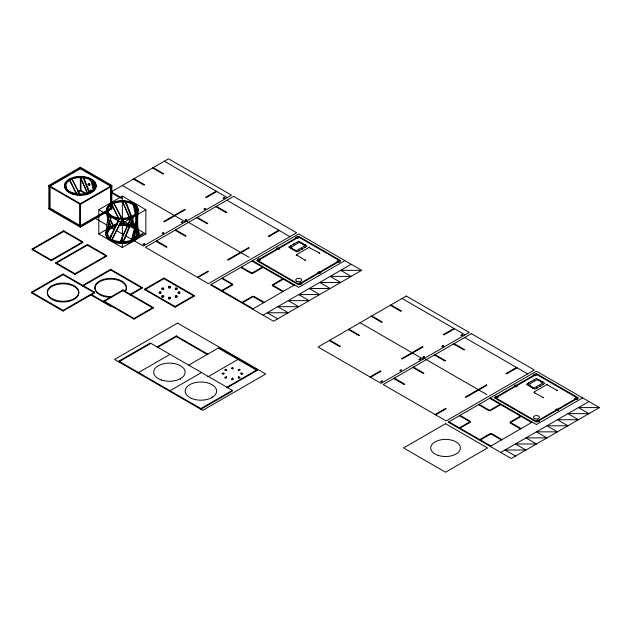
<?xml version="1.0" encoding="UTF-8"?>
<svg xmlns="http://www.w3.org/2000/svg" width="631" height="631" viewBox="0 0 631 631"><rect width="100%" height="100%" fill="white"/><g stroke="black" fill="none" stroke-linecap="round" stroke-linejoin="round"><path stroke-width="0.95" d="M107.507 211.03A111.206 60.899 4.2 0 1 107.491 210.32C105.227 212.213 107.743 217.561 108.177 220.558M106.607 233.699A106.576 56.309 -6.3 0 1 106.781 231.348L107.964 225.543L110.109 219.485A106.639 35.825 -41.3 0 1 111.19 216.985L111.687 216.417A111.23 40.108 -41.2 0 0 110.622 219.052L108.674 225.196L107.633 231.12A111.127 60.742 -5.3 0 0 107.491 233.517L106.615 233.699L106.797 231.782A106.576 56.238 6.8 0 1 106.607 229.432L106.939 223.721L108.303 217.876M95.178 187.107L95.186 186.319A14.844 8.574 0 0 0 73.093 178.715A14.844 8.574 0 0 0 72.731 193.559A14.844 8.574 0 0 0 95.186 186.319L96.078 186.169M107.507 227.673L107.554 226.695M136.856 218.223L136.982 216.512M94.887 188.29L94.918 187.817L95.715 188.393M136.107 225.046L136.335 223.35M135.57 228.422L135.846 226.734M108.019 222.775L108.209 221.789M137.037 223.342L137.172 230.386A111.174 107.593 19.7 0 1 137.037 234.456L137.866 234.685L138.055 232.776A106.576 103.571 -23.3 0 0 137.881 228.493M135.263 230.094L134.198 235.071A111.135 87.938 79.4 0 1 133.149 239.078M108.422 220.795L108.658 219.793M91.732 191.832L91.463 192.621M132.407 236.341L134.916 226.387L136.525 216.267A111.143 105.487 44.7 0 0 136.927 212.063L137.732 212.316A106.568 101.307 49.4 0 1 137.313 216.575L135.523 226.797L132.849 236.68M91.527 192.542L90.69 192.345M137.732 212.316L137.724 212.347A15.736 9.086 0 0 1 133.504 216.843L133.464 216.977A106.639 77.747 86.2 0 1 132.25 220.811L124.812 238.897M131.485 220.511L124.41 238.408M88.616 193.441L88.932 193.812M129.292 221.331L121.744 238.613M129.465 221.86L121.491 238.991M111.427 235.86L117.981 221.954M110.63 235.994L117.453 222.396M113.406 236.767L120.537 222.27A111.198 17.928 -70.3 0 0 122.13 218.957L122.39 219.533L113.099 237.28M124.449 224.746L124.851 224.265L121.531 224.163L121.846 224.668M120.221 241.72L119.811 242.201L123.132 242.312L122.824 241.799M130.633 226.127A14.844 8.574 0 0 1 132.478 226.979L132.881 226.49A106.576 74.411 -88.1 0 0 131.603 222.538M292.8 248.795L292.808 248.78A0.891 0.513 0 0 0 294.022 249.497L296.404 250.688L305.01 245.719L302.959 244.536M302.935 244.355L302.943 244.347A0.891 0.513 0 0 0 301.721 243.645L299.339 242.446L290.733 247.415L292.808 248.63M530.561 386.046L530.545 386.054A0.891 0.513 0 0 0 531.767 386.756L534.149 387.955L542.755 382.985L540.704 381.794M540.68 381.621L540.688 381.605A0.891 0.513 0 0 0 539.473 380.903L537.091 379.712L528.478 384.681L530.553 385.888M69.252 192.644L69.694 192.171M77.092 195.089L77.534 194.616M91.424 179.748L90.982 180.221L93.325 190.239M119.527 218.862L119.085 219.336A15.736 9.086 0 0 1 111.245 216.89M125.19 202.03L125.585 201.549A15.736 9.086 0 0 1 133.425 203.994L132.975 204.468A111.19 86.983 -80.2 0 1 134.032 208.467L135.121 213.444M319.034 253.023L319.838 253.212L308.922 247.494L296.294 254.75L305.112 260.209C306.879 260.059 304.56 261.273 305.191 260.169M547.329 384.697L546.533 384.484L556.826 390.258C558.577 390.084 556.305 391.323 556.897 390.218M534.82 392.774L534.023 392.585L543.614 397.704L542.889 397.459M290.497 245.743L290.97 245.743M290.923 245.972L290.497 245.948M293.431 244.039L293.912 244.039M296.373 242.343L296.846 242.343M293.896 244.26L293.447 244.26M296.838 242.556L296.389 242.556M290.497 248.164L290.97 248.164M290.923 248.393L290.497 248.369M300.577 242.343L301.05 242.343M301.003 242.58L300.601 242.572M294.693 250.586L295.166 250.586M295.158 250.807L294.709 250.807M304.773 244.773L305.246 244.773M305.238 244.986L304.797 244.994M298.897 250.586L299.37 250.586M301.831 248.89L302.312 248.89M299.323 250.822L298.936 250.822M304.773 247.194L305.246 247.194M302.312 249.095L301.831 249.095M305.238 247.407L304.797 247.415M528.242 383.001L528.715 383.001M528.715 383.206L528.265 383.222M531.184 381.305L531.657 381.305M534.118 379.61L534.599 379.61M531.61 381.534L531.223 381.534M534.583 379.823L534.118 379.815M528.242 385.423L528.715 385.423M528.715 385.628L528.257 385.644M538.322 379.61L538.795 379.61M538.779 379.823L538.346 379.83M532.438 387.852L532.919 387.852M532.872 388.081L532.454 388.065M542.518 382.031L542.991 382.031M542.952 382.26L542.565 382.26M536.642 387.852L537.115 387.852M539.576 386.156L540.057 386.156M537.099 388.065L536.65 388.065M542.518 384.453L542.991 384.453M540.057 386.361L539.608 386.377M542.991 384.658L542.518 384.658M309.474 247.502L309.206 247.036L308.898 247.478M111.837 204.129L111.837 208.987L80.342 227.176L48.839 208.987L48.839 185.467L80.342 167.286L111.837 185.467L111.837 202.748M80.342 168.012L48.839 186.2L80.342 204.381L111.837 186.2L80.342 168.012L80.342 167.286M80.965 168.374L49.47 186.563L49.47 208.624L50.101 208.262L80.342 225.717M74.379 193.52L76.083 192.534M77.787 191.548L80.342 190.081L86.297 193.52M74.379 194.245L76.935 192.77M78.418 191.919L80.965 190.444L80.965 178.029M111.837 185.467L79.711 204.018L79.711 226.079L111.206 207.899L111.837 208.262L80.342 226.442L48.839 208.262M111.711 191.603L168.524 158.799L231.522 195.168L143.332 246.082L126.303 236.254M98.815 209.713L122.335 196.138L145.848 209.713L145.848 233.959L122.335 247.541L98.815 233.959L98.815 209.713L122.335 223.295L145.848 209.713M32.173 248.961L63.668 230.772L82.771 241.807L82.771 242.533L51.277 260.721L32.173 249.687L32.173 248.961L51.277 259.988L82.771 241.807M32.173 249.687L63.668 231.506L82.771 242.533M98.815 233.959L110.575 227.176A15.736 9.086 0 0 1 113.13 225.866L113.888 226.182A14.844 8.574 0 0 1 116.364 225.385M112.255 226.206L117.295 223.295M55.907 262.662L87.401 244.481L106.513 255.508L106.513 256.241L75.01 274.422L55.907 263.387L55.907 262.662L75.01 273.696L106.513 255.508M55.907 263.387L87.401 245.207L106.513 256.241M31.55 292.169L63.045 273.988L94.54 292.169L94.54 292.894L63.045 311.083L31.55 292.894L31.55 292.169L63.045 310.349L94.54 292.169M31.55 292.894L63.045 274.714L94.54 292.894M133.819 238.723L142.701 233.596L143.332 233.959L132.833 240.025M216.188 191.169L205.69 197.227L206.321 197.59L216.819 191.532M82.558 285.512L110.646 269.295L142.141 287.476L142.141 288.209L130.223 295.087M82.558 286.237L110.646 270.021L142.141 288.209M153.144 308.133L122.903 290.678L103.799 301.705L103.799 300.979L122.903 289.952L153.144 307.407L153.144 308.133L134.032 319.168L91.069 294.361M130.223 294.361L142.141 287.476M144.909 288.982L163.855 278.042M144.909 289.708L163.855 278.768M197.29 277.238L207.796 271.18L208.419 271.543L197.921 277.601M278.76 230.205L268.262 236.262L268.893 236.625L279.391 230.567M103.799 300.979L134.032 318.434L153.144 307.407M175.142 306.437L194.096 295.497L194.174 296.184L163.934 278.728L163.934 277.995L194.174 295.458M175.142 307.171L194.096 296.231M257.976 260.635L298.708 237.114M221.655 290.575L232.776 284.147L222.278 278.09M262.386 267.055L251.256 273.483L240.758 267.418M222.278 290.938L232.776 284.881L221.655 278.452M263.017 267.418L252.518 273.483L241.389 267.055M118.794 361.153L150.288 342.972L232.389 390.368L200.887 408.557L118.794 361.153L118.794 361.878L150.288 343.698M157.174 346.947L176.286 335.921L207.78 354.101M157.174 347.673L176.286 336.646L207.78 354.827M242.02 302.336L252.518 296.27L263.648 302.699M282.751 278.815L272.253 284.881L283.382 291.301M242.651 302.699L253.78 296.27L264.279 302.336M283.382 279.178L272.253 285.606L282.751 291.664M169.392 354.732L137.897 372.913L137.897 372.187M252.518 309.119L294.511 284.881M298.708 284.147L339.446 260.635M344.905 260.635L298.708 287.302L252.518 260.635M263.017 315.185L351.207 264.271M188.677 365.136L218.91 347.673L257.046 369.695M361.705 270.328L273.515 321.242L210.525 284.881L298.708 233.959L361.705 270.328L340.708 270.328L351.207 276.394L330.21 276.394L340.708 282.451L319.712 282.451L330.21 288.517L309.206 288.517L319.712 294.574L298.708 294.574L309.206 300.64L288.209 300.64L298.708 306.698L277.711 306.698L288.209 312.763L267.213 312.763L277.711 318.821M200.887 372.913L169.392 391.094L169.392 390.368M207.78 376.888L238.021 359.433L238.021 358.708M226.892 387.197L257.125 369.742L257.125 370.468L226.892 387.923M232.389 391.094L200.887 409.282L200.887 408.557M369.947 376.92L380.446 370.862L381.077 371.225L370.578 377.283M453.941 328.428L443.443 334.493L444.066 334.856L454.565 328.79M435.043 414.504L445.541 408.438L446.172 408.801L435.674 414.867M516.513 367.463L506.015 373.528L506.638 373.891L517.144 367.826M495.721 397.893L536.46 374.372M459.4 427.834L470.529 421.413L460.031 415.348M500.131 404.321L489.001 410.742L478.503 404.684M460.031 428.197L470.529 422.139L459.4 415.711M500.762 404.684L490.263 410.742L479.134 404.321M546.643 384.744L534.047 392.017L534.757 392.427M479.765 439.594L490.263 433.536L501.393 439.957M520.496 416.081L509.998 422.139L521.127 428.567M480.396 439.957L491.525 433.536L502.024 439.594M521.127 416.444L509.998 422.865L520.496 428.93M490.263 446.385L532.256 422.139M536.46 421.413L577.191 397.893M582.65 397.893L536.46 424.56L490.263 397.893M500.762 452.443L588.952 401.529M599.45 407.594L511.26 458.508L448.27 422.139L536.46 371.225L599.45 407.594L578.453 407.594L588.952 413.652L567.955 413.652L578.453 419.718L557.457 419.718L567.955 425.775L546.959 425.775L557.457 431.841L536.46 431.841L546.959 437.898L525.962 437.898L536.46 443.964L515.464 443.964L525.962 450.021L504.966 450.021L515.464 456.079M131.461 220.495A111.19 79.167 85.4 0 0 132.66 216.575L132.833 216.504A14.844 8.574 0 0 0 127.076 202.322A14.844 8.574 0 0 0 107.625 211.598A14.844 8.574 0 0 0 130.656 217.537L130.925 218.058A106.568 64.046 -86.7 0 1 129.497 221.891M297.027 255.539L296.27 255.374L297.027 255.176M133.18 224.257A111.166 88.387 -79.1 0 1 134.158 228.13L135.097 227.917A15.736 9.086 0 0 0 132.881 226.49M64.599 186.232L65.49 186.074L65.553 187.738M67.154 191.161L68.045 191.004M106.592 210.478A15.736 9.086 0 0 0 109.076 215.345L110.039 215.25A111.143 48.824 -32.5 0 0 109.234 217.766M110.528 224.794A111.135 41.07 40.3 0 0 111.553 227.405A14.844 8.574 0 0 0 110.117 238.108L110.449 238.368L109.565 238.55A15.736 9.086 0 0 0 111.782 239.977L112.184 239.496A14.844 8.574 0 0 0 130.775 240.285L131.54 240.608A15.736 9.086 0 0 0 134.017 239.323A106.568 85.887 80.3 0 0 135.05 235.245L137.637 219.911L138.071 210.407L137.179 210.565A111.198 107.783 14.4 0 1 137.164 211.819M111.49 227.373L110.654 227.144A16.627 9.599 0 0 0 108.879 239.606A16.627 9.599 0 0 0 129.883 242.517A16.627 9.599 0 0 0 138.15 230.993M106.797 231.782L107.641 232.011A111.166 60.702 5.8 0 1 107.562 231.301M134.017 239.323L133.173 239.094A14.844 8.574 0 0 0 135.933 229.794M69.173 179.796L69.986 180.048L76.674 194.001M64.938 184.323L65.758 184.575L66.736 189.615M108.571 213.231L108.138 211.243A111.103 58.588 15.1 0 1 107.735 208.822L106.931 208.569A15.736 9.086 0 0 1 111.166 204.042L111.987 204.294A111.182 32.268 47 0 0 113.233 207.039M132.684 216.591L133.504 216.843M298.084 236.751L340.077 260.997M535.829 374.009L577.822 398.256M297.453 237.114L296.822 236.751L295.56 237.477L296.191 237.84M298.084 237.477L298.708 237.84L297.453 238.565L296.822 238.202M338.815 260.997L338.184 260.635L336.922 261.36L337.553 261.723M339.446 261.36L340.077 261.723L338.815 262.449L338.184 262.086M535.198 374.372L534.567 374.009L533.305 374.743L533.936 375.106M535.829 374.743L536.46 375.106L535.198 375.831L534.567 375.469M576.56 398.256L575.929 397.893L574.675 398.618L575.306 398.981M577.191 398.618L577.822 398.981L576.56 399.715L575.929 399.352M164.328 161.228L227.318 197.59M402.073 298.487L465.071 334.856M226.9 200.264L289.889 236.625M464.645 337.522L527.642 373.891M153.199 167.649L163.697 173.714L163.066 174.077L152.568 168.012M390.944 304.915L401.442 310.973L400.811 311.335L390.313 305.278M216.401 206.321L226.9 212.387L226.269 212.75L215.77 206.684M454.146 343.587L464.645 349.645L464.014 350.008L453.515 343.95M278.342 248.149L277.711 247.778L276.457 248.511L277.08 248.874M278.973 248.511L279.604 248.874L278.342 249.6L277.711 249.237M319.712 272.024L319.081 271.661L317.819 272.387L318.45 272.758M320.335 272.387L320.966 272.758L319.712 273.483L319.081 273.12M516.087 385.407L515.464 385.044L514.202 385.77L514.833 386.133M516.718 385.77L517.349 386.133L516.087 386.858L515.464 386.495M557.457 409.29L556.826 408.927L555.564 409.653L556.195 410.016M558.088 409.653L558.719 410.016L557.457 410.742L556.826 410.379M134.095 178.683L144.594 184.741L143.963 185.104L133.464 179.046M371.84 315.942L382.339 322.007L381.708 322.37L371.209 316.305M197.29 217.356L207.796 223.413L207.165 223.776L196.667 217.719M435.043 354.614L445.541 360.68L444.91 361.042L434.412 354.977M259.238 259.175L258.607 258.813L257.345 259.538L257.976 259.901M259.869 259.538L260.493 259.901L259.238 260.635L258.607 260.272M300.601 283.059L299.97 282.696L298.708 283.422L299.339 283.784M301.232 283.422L301.863 283.784L300.601 284.51L299.97 284.147M496.983 396.442L496.352 396.079L495.09 396.804L495.721 397.167M497.614 396.804L498.245 397.167L496.983 397.893L496.352 397.53M538.346 420.317L537.715 419.954L536.46 420.688L537.091 421.051M538.977 420.688L539.608 421.051L538.346 421.776L537.715 421.413M257.345 260.272L299.339 284.51M495.09 397.53L537.091 421.776M186.169 221L249.158 257.369M423.914 358.266L486.903 394.635M122.335 185.475L185.325 221.836M360.08 322.733L423.07 359.102M251.887 260.997L293.88 285.244M489.632 398.256L531.625 422.502M80.342 168.737L110.575 186.2L110.575 204.065M111.206 191.895L121.704 197.96L121.073 198.323L111.379 192.723M348.951 329.161L359.449 335.219L358.818 335.582L348.32 329.524M175.663 229.842L186.169 235.899L185.538 236.262L175.039 230.205M413.415 367.1L423.914 373.166L423.283 373.528L412.784 367.463M86.297 194.245L80.342 190.807L80.342 177.666M128.211 223.776L122.335 220.385L122.335 196.138M129.891 224.746L132.415 226.206M135.768 228.146L145.848 233.959M329.847 340.188L340.346 346.253L339.715 346.616L329.216 340.551M156.559 240.868L167.057 246.934L166.426 247.297L155.928 241.239M394.304 378.135L404.802 384.192L404.171 384.555L393.673 378.497M48.839 185.467L80.342 203.655L80.342 227.176M211.148 284.51L253.149 308.756M448.901 421.776L490.894 446.022M94.808 218.074L106.726 224.951M108.429 225.937L114.385 229.376M116.088 230.354L123.755 234.779M218.91 348.407L257.046 370.421M90.217 294.598L110.646 306.39L110.646 305.664M118.51 218.413L111.166 204.042M76.43 194.009L69.252 179.977M115.205 205.659L121.72 217.995M114.006 203.348L113.738 202.827A15.736 9.086 0 0 1 122.28 201.36L122.54 201.873M80.279 177.114L87.756 193.449M80.129 194.766L80.397 195.287M122.28 201.36L129.221 216.362M80.184 194.64L71.745 178.589L79.411 194.088M122.335 219.186L123.171 220.85M80.342 177.224L87.354 193.409M118.983 218.878L113.186 207.007M115.37 206.187L121.57 218.665M122.217 219.998L122.919 221.481M111.813 223.161L110.378 219.974M124.133 205.249L130.191 219.951M127.21 205.114L131.485 215.794M112.255 223.745L110.48 219.367M126.681 205.564L130.751 216.125M129.828 217.892L130.428 219.43M110.472 224.77L109.408 221.662M108.832 222.554L109.589 224.589A106.568 38.633 38.8 0 0 110.709 227.168M109.139 216.883L108.445 214.871M89.902 192.739L83.584 177.311L83.142 177.784L89.089 192.857M132.565 218.973L134.04 223.847M109.108 215.25L109.415 216.267M133.425 203.994L133.464 204.129A106.639 83.111 -82.6 0 1 134.561 208.025L135.744 213.041M91.463 179.882L93.924 189.639M132.273 220.858L133.244 224.226M107.593 211.913L107.854 212.892M65.6 187.667L65.301 186.334M108.564 218.634L107.593 212.718M136.091 214.729L136.414 216.433M136.659 211.346L136.367 209.642A106.576 93.072 -72.4 0 0 135.499 205.485M135.436 215.116L136.233 220.18M94.871 188.385L93.522 181.239L92.631 181.389L94.129 189.71M136.643 218.208L135.444 209.737A111.222 95.754 -71.5 0 0 134.616 205.643L135.618 205.572A15.736 9.086 0 0 1 138.071 210.407M137.392 216.496L138.047 230.41A106.576 103.5 25 0 1 137.874 234.685M240.979 372.953L240.979 373.678M238.479 369.474L238.479 370.2M238.479 376.431L238.479 377.157M232.453 368.031L232.453 368.756M232.453 377.874L232.453 378.6M226.426 369.474L226.426 370.2M226.426 376.431L226.426 377.157M223.934 372.953L223.934 373.678A0.931 0.536 0 0 1 222.53 374.144A0.931 0.536 0 0 1 222.53 373.213A0.931 0.536 0 0 1 223.934 373.678M212.016 396.796L212.016 397.522M180.521 378.608L180.521 379.341M176.286 335.921L176.286 336.646M134.032 318.434L134.032 319.168M122.903 289.952L122.903 290.678M122.335 223.295L122.335 247.541M111.206 185.837L111.206 207.899M110.646 269.295L110.646 270.021M110.575 205.438L110.575 208.175M87.401 244.481L87.401 245.207M75.01 273.696L75.01 274.422M63.668 230.772L63.668 231.506M63.045 273.988L63.045 274.714M63.045 310.349L63.045 311.083M51.277 259.988L51.277 260.721M50.101 186.2L50.101 208.262M110.646 297.296A15.736 9.086 0 0 1 95.052 286.971A15.736 9.086 0 0 1 114.881 279.454A15.736 9.086 0 0 1 125.088 291.814M112.271 296.515A15.736 9.086 0 0 1 94.942 286.868A15.736 9.086 0 0 1 114.353 278.65A15.736 9.086 0 0 1 125.088 291.088M91.779 180.781A0.931 0.536 60 0 1 91.495 180.774M91.156 180.561A0.931 0.536 60 0 1 90.698 179.488A0.931 0.536 60 0 1 91.195 180.04M91.385 180.774A0.931 0.536 60 0 1 90.47 180.868A0.931 0.536 60 0 1 90.225 179.535M91.156 191.477A0.931 0.536 60 0 1 90.738 190.254A0.931 0.536 60 0 1 91.598 190.294A0.931 0.536 60 0 1 91.968 191.516M91.195 192.037A0.931 0.536 60 0 1 90.17 191.311A0.931 0.536 60 0 1 90.517 190.388A0.931 0.536 60 0 1 91.385 191.532M112.878 226.064A16.627 9.599 0 0 1 117.185 224.833M120.466 224.423A16.627 9.599 0 0 1 122.162 224.36M125.53 224.541A16.627 9.599 0 0 1 132.889 226.545M136.012 228.501A16.627 9.599 0 0 1 136.84 229.274M138.15 230.268A16.627 9.599 0 0 1 129.883 241.791A16.627 9.599 0 0 1 108.879 238.881A16.627 9.599 0 0 1 110.575 226.442M112.878 225.338A16.627 9.599 0 0 1 117.185 224.108M123.857 223.674A16.627 9.599 0 0 1 132.889 225.819M136.012 227.775A16.627 9.599 0 0 1 136.84 228.548M132.881 236.696A106.584 73.914 88.4 0 1 131.564 240.624M124.796 238.826A106.584 31.755 -74.2 0 1 123.124 242.233M121.452 239.212A106.568 14.892 -68 0 1 119.772 242.422M111.695 240.04A106.576 27.157 -47.7 0 1 113.004 237.343M109.636 238.518A106.576 39.043 -38.4 0 1 110.693 235.962M113.052 225.811A106.576 26.652 48.1 0 1 111.734 223.106M120.505 222.088A106.584 15.507 68.2 0 1 121.507 224.013M123.155 220.953A106.576 32.37 74.4 0 1 124.828 224.368M135.933 230.52A14.844 8.574 0 0 1 128.732 241.697A14.844 8.574 0 0 1 109.147 237.903A14.844 8.574 0 0 1 115.079 226.482M119.18 225.582A14.844 8.574 0 0 1 134.545 229.085M130.925 218.058A15.736 9.086 0 0 1 122.39 219.533M115.252 206.077A111.182 20.358 54.1 0 1 113.888 203.229M122.548 201.786A111.222 28.994 74.2 0 1 124.141 205.162M130.688 217.569A111.23 67.265 -88.6 0 1 129.323 221.355M118.549 220.503A106.663 3.123 -63.3 0 1 116.909 223.579M119.172 219.691A111.222 3.313 -64.8 0 1 117.618 222.798M125.561 201.604A106.584 44.162 78.8 0 1 127.186 205.162M108.343 217.861A106.655 45.85 -31 0 1 109.187 215.392M107.341 210.935A106.663 54.1 15.9 0 1 106.907 208.561M115.094 205.548A106.584 16.792 53.9 0 1 113.635 202.725M125.112 202.086A111.135 43.563 79.3 0 1 126.657 205.619M119.18 224.857A14.844 8.574 0 0 1 128.054 225.322M131.28 223.051A111.135 77.976 -86.1 0 1 132.502 226.963M113.264 226.253A111.159 30.596 48.1 0 1 112.089 223.626M110.622 238.281A111.166 41.488 -39.9 0 1 111.608 235.773M112.129 239.535A111.135 31.108 -47.8 0 1 113.343 236.814M132.478 236.388A111.159 77.471 86.4 0 1 131.295 240.151M124.394 238.297A111.135 30.469 -74.7 0 1 122.808 241.689M121.68 239.023A111.159 15.728 -69.5 0 1 120.15 242.138M120.868 222.522A111.135 16.398 69.7 0 1 121.815 224.462M122.895 221.686A111.159 31.156 75 0 1 124.41 224.951M137.037 228.722A111.127 107.609 -18.1 0 1 137.179 232.949M134.024 223.855A106.576 86.313 -80 0 1 134.789 226.71M184.694 209.35L163.697 221.473L164.328 221.836L185.325 209.713L184.694 209.35M144.168 243.661L142.914 244.386L143.537 244.749L144.799 244.023L144.168 243.661M163.279 232.626L162.017 233.352L162.648 233.722L163.91 232.989L163.279 232.626M182.383 221.599L181.129 222.325L181.76 222.688L183.014 221.962L182.383 221.599M186.169 219.414L184.907 220.14L185.538 220.503L186.792 219.777L186.169 219.414M205.272 208.38L204.01 209.113L204.641 209.476L205.903 208.743L205.272 208.38M224.384 197.353L223.122 198.079L223.753 198.442L225.007 197.716L224.384 197.353M233.62 196.383L145.43 247.297L208.419 283.666L296.609 232.752L233.62 196.383M248.527 247.66L227.531 259.783L228.162 260.146L249.158 248.022L248.527 247.66M298.708 236.388L256.714 260.635L298.708 284.881L340.708 260.635L298.708 236.388M298.708 241.239L288.635 247.052L297.027 251.903L307.108 246.082L298.708 241.239M177.548 323.08L114.558 359.449L202.748 410.363L265.738 373.994L177.548 323.08M406.277 296.065L318.087 346.979L381.077 383.348L469.267 332.434L406.277 296.065M422.439 346.616L401.442 358.739L402.073 359.102L423.07 346.979L422.439 346.616M381.921 380.919L380.659 381.652L381.29 382.015L382.544 381.282L381.921 380.919M401.024 369.892L399.762 370.618L400.393 370.981L401.655 370.255L401.024 369.892M420.136 358.858L418.874 359.583L419.505 359.946L420.759 359.22L420.136 358.858M423.914 356.673L422.652 357.406L423.283 357.769L424.545 357.043L423.914 356.673M443.017 345.646L441.763 346.372L442.386 346.734L443.648 346.009L443.017 345.646M462.129 334.611L460.867 335.337L461.498 335.708L462.76 334.974L462.129 334.611M471.365 333.641L383.175 384.555L446.172 420.924L534.354 370.011L471.365 333.641M486.272 384.926L465.276 397.049L465.907 397.412L486.903 385.289L486.272 384.926M445.549 423.709L403.556 447.955L445.549 472.201L487.542 447.955L445.549 423.709M536.46 373.647L494.459 397.893L536.46 422.139L578.453 397.893L536.46 373.647M536.46 378.497L526.38 384.318L534.78 389.161L544.861 383.348L536.46 378.497M175.063 306.485L144.83 289.03L144.83 289.755L175.063 307.21L175.063 306.485M225.22 370.255A0.931 0.536 0 0 0 226.695 369.876A0.931 0.536 0 0 0 225.385 369.324A0.931 0.536 0 0 0 225.22 370.255M231.987 368.685A0.931 0.536 0 0 0 233.383 368.22A0.931 0.536 0 0 0 231.987 367.755A0.931 0.536 0 0 0 231.987 368.685M238.589 370.255A0.931 0.536 0 0 0 240.072 369.876A0.931 0.536 0 0 0 238.763 369.324A0.931 0.536 0 0 0 238.589 370.255M241.373 374.12A0.931 0.536 0 0 0 242.84 373.726A0.931 0.536 0 0 0 241.515 373.189A0.931 0.536 0 0 0 241.373 374.12M238.676 378.008A0.931 0.536 0 0 0 240.072 377.543A0.931 0.536 0 0 0 238.676 377.07A0.931 0.536 0 0 0 238.676 378.008M231.916 379.578A0.931 0.536 0 0 0 233.383 379.184A0.931 0.536 0 0 0 232.058 378.647A0.931 0.536 0 0 0 231.916 379.578M225.22 377.977A0.931 0.536 0 0 0 226.695 377.598A0.931 0.536 0 0 0 225.385 377.046A0.931 0.536 0 0 0 225.22 377.977M161.528 380.051A15.736 9.086 0 0 0 185.135 372.187A15.736 9.086 0 0 0 161.528 364.316A15.736 9.086 0 0 0 161.528 380.051M191.658 398.453A15.736 9.086 0 0 0 216.543 392.032A15.736 9.086 0 0 0 194.466 382.804A15.736 9.086 0 0 0 191.658 398.453M55.173 300.766A15.736 9.086 0 0 0 78.78 292.894A15.736 9.086 0 0 0 55.173 285.031A15.736 9.086 0 0 0 55.173 300.766M55.173 300.04A15.736 9.086 0 0 0 78.78 292.169A15.736 9.086 0 0 0 55.173 284.297A15.736 9.086 0 0 0 55.173 300.04M169.037 287.981A0.931 0.536 0 0 0 170.433 287.507A0.931 0.536 0 0 0 169.037 287.042A0.931 0.536 0 0 0 169.037 287.981M169.037 287.247A0.931 0.536 0 0 0 170.433 286.782A0.931 0.536 0 0 0 169.037 286.316A0.931 0.536 0 0 0 169.037 287.247M175.718 289.574A0.931 0.536 0 0 0 177.122 289.108A0.931 0.536 0 0 0 175.718 288.643A0.931 0.536 0 0 0 175.718 289.574M175.718 288.848A0.931 0.536 0 0 0 177.122 288.383A0.931 0.536 0 0 0 175.718 287.917A0.931 0.536 0 0 0 175.718 288.848M178.486 293.439A0.931 0.536 0 0 0 179.89 292.973A0.931 0.536 0 0 0 178.486 292.5A0.931 0.536 0 0 0 178.486 293.439M178.486 292.705A0.931 0.536 0 0 0 179.89 292.24A0.931 0.536 0 0 0 178.486 291.774A0.931 0.536 0 0 0 178.486 292.705M175.718 297.296A0.931 0.536 0 0 0 177.122 296.83A0.931 0.536 0 0 0 175.718 296.365A0.931 0.536 0 0 0 175.718 297.296M175.718 296.57A0.931 0.536 0 0 0 177.122 296.105A0.931 0.536 0 0 0 175.718 295.639A0.931 0.536 0 0 0 175.718 296.57M168.966 298.873A0.931 0.536 0 0 0 170.433 298.479A0.931 0.536 0 0 0 169.108 297.942A0.931 0.536 0 0 0 168.966 298.873M168.966 298.14A0.931 0.536 0 0 0 170.433 297.753A0.931 0.536 0 0 0 169.108 297.209A0.931 0.536 0 0 0 168.966 298.14M162.348 297.296A0.931 0.536 0 0 0 163.752 296.83A0.931 0.536 0 0 0 162.348 296.365A0.931 0.536 0 0 0 162.348 297.296M162.348 296.57A0.931 0.536 0 0 0 163.752 296.105A0.931 0.536 0 0 0 162.348 295.639A0.931 0.536 0 0 0 162.348 296.57M159.509 293.407A0.931 0.536 0 0 0 160.976 293.021A0.931 0.536 0 0 0 159.651 292.484A0.931 0.536 0 0 0 159.509 293.407M159.509 292.681A0.931 0.536 0 0 0 160.976 292.287A0.931 0.536 0 0 0 159.651 291.751A0.931 0.536 0 0 0 159.509 292.681M162.27 289.542A0.931 0.536 0 0 0 163.744 289.164A0.931 0.536 0 0 0 162.435 288.619A0.931 0.536 0 0 0 162.27 289.542M162.27 288.817A0.931 0.536 0 0 0 163.744 288.438A0.931 0.536 0 0 0 162.435 287.894A0.931 0.536 0 0 0 162.27 288.817M88.75 184.023A0.931 0.536 60 0 0 89.815 185.112A0.931 0.536 60 0 0 89.634 183.7A0.931 0.536 60 0 0 88.75 184.023M88.119 184.386A0.931 0.536 60 0 0 89.184 185.475A0.931 0.536 60 0 0 89.003 184.063A0.931 0.536 60 0 0 88.119 184.386M72.336 194.025A15.736 9.086 0 0 0 96.078 186.287A15.736 9.086 0 0 0 72.604 178.289A15.736 9.086 0 0 0 72.336 194.025M72.47 193.338A15.736 9.086 0 0 0 96.078 185.467A15.736 9.086 0 0 0 72.47 177.603A15.736 9.086 0 0 0 72.47 193.338M114.282 217.521A15.736 9.086 0 0 0 138.071 209.839A15.736 9.086 0 0 0 114.653 201.786A15.736 9.086 0 0 0 114.282 217.521M113.761 216.717A14.844 8.574 0 0 0 137.116 210.502A14.844 8.574 0 0 0 116.12 201.928A14.844 8.574 0 0 0 113.761 216.717M72.896 192.889A14.844 8.574 0 0 0 95.186 185.482A14.844 8.574 0 0 0 72.936 178.037A14.844 8.574 0 0 0 72.896 192.889M438.127 455.377A14.844 8.574 0 0 0 460.401 447.955A14.844 8.574 0 0 0 438.127 440.533A14.844 8.574 0 0 0 438.127 455.377M534.796 418.708A2.966 1.712 0 0 0 539.418 417.414A2.966 1.712 0 0 0 535.159 415.75A2.966 1.712 0 0 0 534.796 418.708M297.043 281.45A2.966 1.712 0 0 0 301.673 280.148A2.966 1.712 0 0 0 297.414 278.484A2.966 1.712 0 0 0 297.043 281.45"/></g></svg>
